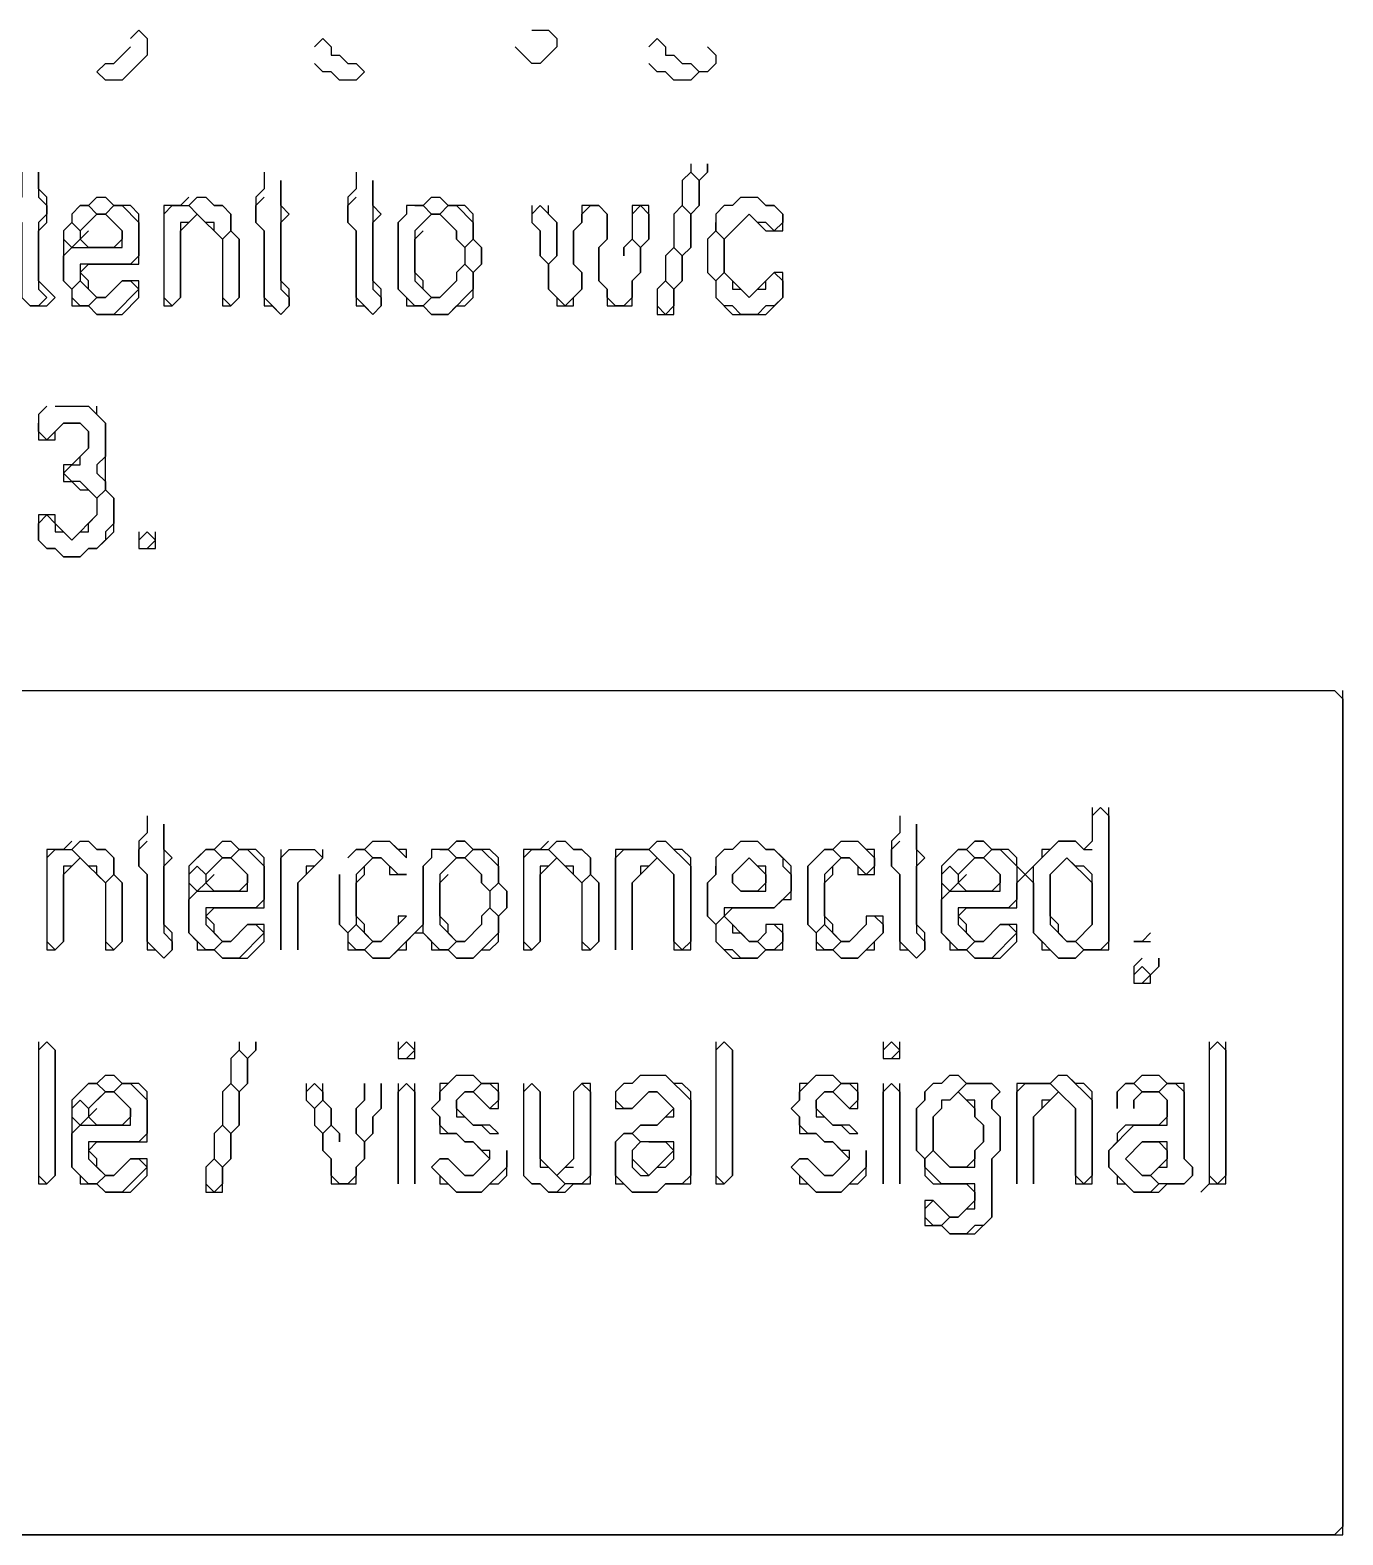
# Model space of a CAD drawing. Header units: metres. Extents: x 29 to 985, y 15 to 633.
# Drawn here: x 321.76 to 352.55, y 56.47 to 91.76 of the extents above; entities that cross this region are included whole.
import ezdxf

# ---------------------------------------------------------------- set-up
doc = ezdxf.new("R2010")
doc.units = ezdxf.units.M
doc.layers.add('ORIGINAL_DRAWING', color=8, linetype='CONTINUOUS')

msp = doc.modelspace()

# ---------------------------------------------------------------- linework, layer by layer
at = {"layer": 'ORIGINAL_DRAWING'}
for points in [[(324.118, 91.569), (324.314, 91.765), (324.51, 91.569), (324.51, 91.176), (323.922, 90.588), (323.529, 90.588), (323.333, 90.784), (323.529, 90.98), (323.725, 90.98), (324.118, 91.373)], [(333.529, 91.765), (333.922, 91.765), (334.118, 91.569), (334.118, 91.373), (333.725, 90.98), (333.529, 90.98), (333.137, 91.373)], [(328.431, 91.373), (328.627, 91.569), (328.824, 91.373), (328.824, 91.176), (329.02, 91.176), (329.216, 90.98), (329.412, 90.98), (329.608, 90.784), (329.412, 90.588), (329.02, 90.588), (328.824, 90.784), (328.627, 90.784), (328.431, 90.98)], [(336.275, 91.373), (336.471, 91.569), (336.667, 91.373), (336.667, 91.176), (336.863, 91.176), (337.059, 90.98), (337.255, 90.98), (337.451, 90.784), (337.255, 90.588), (336.863, 90.588), (336.667, 90.784), (336.471, 90.784), (336.275, 90.98)], [(337.647, 91.373), (337.843, 91.176), (337.843, 90.98), (337.647, 90.784), (337.451, 90.784), (337.255, 90.98)], [(337.255, 88.627), (337.255, 88.431), (337.059, 88.235), (337.059, 87.647), (336.863, 87.451), (336.863, 86.667), (336.667, 86.471), (336.667, 85.882), (336.471, 85.686), (336.471, 85.098), (336.863, 85.098), (336.863, 85.686), (337.059, 85.882), (337.059, 86.471), (337.255, 86.667), (337.255, 87.451), (337.451, 87.647), (337.451, 88.235), (337.647, 88.431), (337.647, 88.627), (337.647, 88.431), (337.451, 88.235), (337.255, 88.431)], [(321.569, 88.431), (321.569, 87.843), (321.373, 87.647), (321.373, 87.451), (321.569, 87.255), (321.569, 85.49), (321.765, 85.294), (322.157, 85.294), (322.353, 85.49), (321.961, 85.882), (321.961, 87.059), (322.157, 87.255), (322.157, 87.843), (321.961, 88.039), (321.961, 88.431), (321.961, 87.843), (322.157, 87.647), (322.157, 87.451), (321.961, 87.255), (321.961, 85.686), (322.157, 85.49), (321.961, 85.294), (321.765, 85.294), (321.569, 85.49)], [(327.255, 88.431), (327.255, 88.039), (327.059, 87.843), (327.059, 87.255), (327.255, 87.059), (327.255, 85.294), (327.451, 85.294), (327.647, 85.098), (327.843, 85.294), (327.843, 85.686), (327.647, 85.882), (327.647, 87.255), (327.843, 87.451), (327.647, 87.647), (327.647, 88.235), (327.647, 85.686), (327.843, 85.49), (327.843, 85.294), (327.647, 85.098), (327.255, 85.49), (327.255, 87.059), (327.059, 87.255), (327.059, 87.647), (327.255, 87.843)], [(329.412, 88.431), (329.412, 88.039), (329.216, 87.843), (329.216, 87.255), (329.412, 87.059), (329.412, 85.294), (329.608, 85.294), (329.804, 85.098), (330, 85.294), (330, 85.686), (329.804, 85.882), (329.804, 87.255), (330, 87.451), (329.804, 87.647), (329.804, 88.235), (329.804, 85.686), (330, 85.49), (330, 85.294), (329.804, 85.098), (329.412, 85.49), (329.412, 87.059), (329.216, 87.255), (329.216, 87.647), (329.412, 87.843)], [(337.059, 88.235), (337.255, 88.431), (337.451, 88.235), (337.451, 87.647), (337.255, 87.451), (337.059, 87.647)], [(323.333, 87.843), (323.137, 87.647), (322.941, 87.647), (322.745, 87.451), (322.745, 87.255), (322.549, 87.059), (322.549, 85.882), (322.745, 85.686), (322.745, 85.294), (323.137, 85.294), (323.333, 85.098), (323.922, 85.098), (324.314, 85.49), (324.314, 85.882), (323.922, 85.882), (323.529, 85.49), (323.333, 85.49), (323.137, 85.686), (323.137, 85.882), (322.941, 86.078), (323.137, 86.275), (324.314, 86.275), (324.314, 87.451), (324.118, 87.647), (323.725, 87.647), (323.529, 87.843)], [(323.529, 87.451), (323.725, 87.647), (323.922, 87.647), (324.314, 87.255), (324.314, 86.471), (324.118, 86.275), (322.941, 86.275), (322.941, 85.882), (322.745, 85.686), (322.549, 85.882), (322.549, 86.471), (322.745, 86.667), (323.922, 86.667), (323.922, 87.059)], [(322.745, 87.451), (322.941, 87.647), (323.137, 87.647), (323.333, 87.451), (322.941, 87.059), (322.745, 87.255)], [(323.137, 87.647), (323.333, 87.843), (323.529, 87.843), (323.725, 87.647), (323.529, 87.451), (323.333, 87.451)], [(325.49, 87.843), (325.294, 87.647), (324.902, 87.647), (324.902, 85.294), (325.098, 85.294), (325.294, 85.49), (325.294, 87.059), (325.686, 87.451), (326.275, 86.863), (326.275, 85.294), (326.471, 85.294), (326.667, 85.49), (326.667, 86.863), (326.471, 87.059), (326.471, 87.451), (326.275, 87.647), (326.078, 87.647), (325.882, 87.843)], [(324.902, 87.451), (325.098, 87.647), (325.49, 87.647), (325.686, 87.451), (325.49, 87.255), (325.294, 87.255), (325.294, 85.49), (325.098, 85.294), (324.902, 85.49)], [(325.49, 87.647), (325.686, 87.843), (325.882, 87.843), (326.078, 87.647), (326.275, 87.647), (326.471, 87.451), (326.471, 87.059), (326.275, 86.863), (326.078, 87.059), (326.078, 87.255), (325.882, 87.255)], [(331.176, 87.843), (330.98, 87.647), (330.588, 87.647), (330.588, 87.451), (330.392, 87.255), (330.392, 85.686), (330.588, 85.49), (330.588, 85.294), (330.98, 85.294), (331.176, 85.098), (331.569, 85.098), (331.765, 85.294), (331.961, 85.294), (332.157, 85.49), (332.157, 86.078), (332.353, 86.275), (332.353, 86.667), (332.157, 86.863), (332.157, 87.451), (331.961, 87.647), (331.569, 87.647), (331.373, 87.843)], [(330.784, 87.647), (330.98, 87.647), (331.176, 87.451), (330.784, 87.059), (330.784, 85.882), (331.176, 85.49), (330.98, 85.294), (330.784, 85.294), (330.392, 85.686), (330.392, 87.255)], [(330.98, 87.647), (331.176, 87.843), (331.373, 87.843), (331.569, 87.647), (331.373, 87.451), (331.176, 87.451)], [(331.373, 87.451), (331.569, 87.647), (331.765, 87.647), (332.157, 87.255), (332.157, 86.863), (331.961, 86.667), (331.765, 86.863), (331.765, 87.059)], [(333.529, 87.451), (333.725, 87.647), (334.118, 87.255), (334.118, 86.471), (333.922, 86.275), (333.725, 86.471), (333.725, 87.059), (333.529, 87.255)], [(333.529, 87.647), (333.529, 87.255), (333.725, 87.059), (333.725, 86.471), (333.922, 86.275), (333.922, 85.686), (334.118, 85.49), (334.118, 85.294), (334.51, 85.294), (334.51, 85.49), (334.706, 85.686), (334.706, 86.078), (334.51, 86.275), (334.51, 87.059), (334.706, 87.255), (334.706, 87.451), (334.902, 87.647), (335.098, 87.647), (335.294, 87.451), (335.294, 86.863), (335.098, 86.667), (335.098, 85.882), (335.294, 85.686), (335.294, 85.294), (335.882, 85.294), (335.882, 85.882), (336.078, 86.078), (336.078, 86.667), (336.275, 86.863), (336.275, 87.647), (335.882, 87.647), (335.882, 86.863), (335.686, 86.667), (335.686, 86.471), (335.686, 86.667), (335.882, 86.863), (336.078, 86.667), (336.078, 86.078), (335.882, 85.882), (335.882, 85.49), (335.686, 85.294), (335.49, 85.294), (335.294, 85.49), (335.294, 85.686), (335.098, 85.882), (335.098, 86.667), (335.294, 86.863), (335.294, 87.451), (335.098, 87.647), (334.706, 87.647), (334.706, 87.255), (334.51, 87.059), (334.51, 86.275), (334.706, 86.078), (334.706, 85.686), (334.314, 85.294), (333.922, 85.686), (333.922, 86.275), (334.118, 86.471), (334.118, 87.255), (333.922, 87.451), (333.922, 87.647)], [(335.882, 87.451), (336.078, 87.647), (336.275, 87.451), (336.275, 86.863), (336.078, 86.667), (335.882, 86.863)], [(336.863, 87.451), (337.059, 87.647), (337.255, 87.451), (337.255, 86.667), (337.059, 86.471), (336.863, 86.667)], [(338.431, 87.843), (338.235, 87.647), (338.039, 87.647), (337.843, 87.451), (337.843, 87.059), (337.647, 86.863), (337.647, 86.078), (337.843, 85.882), (337.843, 85.49), (338.235, 85.098), (339.02, 85.098), (339.412, 85.49), (339.412, 86.078), (339.216, 86.078), (338.627, 85.49), (338.039, 86.078), (338.039, 86.863), (338.627, 87.451), (339.02, 87.059), (339.412, 87.059), (339.412, 87.451), (339.216, 87.647), (339.02, 87.647), (338.824, 87.843)], [(338.431, 87.843), (338.824, 87.843), (339.02, 87.647), (339.216, 87.647), (339.412, 87.451), (339.412, 87.255), (339.216, 87.059), (339.02, 87.255), (338.824, 87.255), (338.627, 87.451), (338.039, 86.863), (337.843, 87.059), (337.843, 87.255)], [(322.549, 87.059), (322.745, 87.255), (322.941, 87.059), (322.941, 86.863), (322.745, 86.667), (322.549, 86.863)], [(323.137, 87.255), (323.333, 87.451), (323.529, 87.451), (323.922, 87.059), (323.922, 86.863), (323.725, 86.667), (323.137, 86.667), (322.941, 86.863), (323.137, 87.059)], [(330.98, 87.255), (331.176, 87.451), (331.373, 87.451), (331.765, 87.059), (331.765, 86.863), (331.961, 86.667), (331.961, 86.275), (331.765, 86.078), (331.765, 85.882), (331.373, 85.49), (331.176, 85.49), (330.98, 85.686), (330.98, 85.882), (330.784, 86.078), (330.784, 86.863), (330.98, 87.059)], [(326.275, 86.863), (326.471, 87.059), (326.667, 86.863), (326.667, 85.49), (326.471, 85.294), (326.275, 85.49)], [(331.961, 86.667), (332.157, 86.863), (332.353, 86.667), (332.353, 86.275), (332.157, 86.078), (331.961, 86.275)], [(337.647, 86.863), (337.843, 87.059), (338.039, 86.863), (338.039, 86.078), (337.843, 85.882), (337.647, 86.078)], [(336.667, 86.471), (336.863, 86.667), (337.059, 86.471), (337.059, 85.882), (336.863, 85.686), (336.667, 85.882)], [(331.765, 86.078), (331.961, 86.275), (332.157, 86.078), (332.157, 85.686), (331.569, 85.098), (331.176, 85.098), (330.98, 85.294), (331.176, 85.49), (331.373, 85.49), (331.765, 85.882)], [(322.745, 85.686), (322.941, 85.882), (323.333, 85.49), (323.137, 85.294), (322.941, 85.294), (322.745, 85.49)], [(323.922, 85.882), (324.118, 85.882), (324.314, 85.686), (323.725, 85.098), (323.333, 85.098), (323.137, 85.294), (323.333, 85.49), (323.529, 85.49)], [(336.471, 85.686), (336.667, 85.882), (336.863, 85.686), (336.863, 85.294), (336.667, 85.098), (336.471, 85.294)], [(337.843, 85.882), (338.039, 86.078), (338.235, 85.882), (338.235, 85.686), (338.431, 85.686), (338.627, 85.49), (338.824, 85.686), (339.02, 85.686), (339.02, 85.882), (339.216, 86.078), (339.412, 85.882), (339.412, 85.49), (339.216, 85.294), (339.02, 85.294), (338.824, 85.098), (338.431, 85.098), (338.235, 85.294), (338.039, 85.294), (337.843, 85.49)], [(322.353, 82.941), (323.137, 82.941), (323.529, 82.549), (323.529, 81.765), (323.333, 81.569), (323.333, 81.373), (323.529, 81.176), (323.529, 80.98), (323.333, 80.784), (322.941, 81.176), (322.745, 81.176), (322.549, 81.373), (322.745, 81.569), (322.941, 81.569), (322.941, 81.765), (323.137, 81.961), (323.137, 82.353), (322.941, 82.549), (322.549, 82.549), (322.157, 82.157), (321.961, 82.353), (321.961, 82.549)], [(322.157, 82.941), (321.961, 82.745), (321.961, 82.157), (322.353, 82.157), (322.353, 82.353), (322.549, 82.549), (322.941, 82.549), (323.137, 82.353), (323.137, 81.961), (322.745, 81.569), (322.549, 81.569), (322.549, 81.176), (322.745, 81.176), (322.941, 80.98), (323.137, 80.98), (323.333, 80.784), (323.333, 80.392), (322.745, 79.804), (322.353, 80.196), (322.353, 80.392), (321.961, 80.392), (321.961, 79.804), (322.157, 79.608), (322.353, 79.608), (322.549, 79.412), (322.941, 79.412), (323.137, 79.608), (323.333, 79.608), (323.725, 80), (323.725, 80.784), (323.529, 80.98), (323.529, 82.549), (323.333, 82.745), (323.333, 82.941)], [(323.333, 80.784), (323.529, 80.98), (323.725, 80.784), (323.725, 80.196), (323.529, 80), (323.529, 79.804), (323.333, 79.608), (323.137, 79.608), (322.941, 79.412), (322.549, 79.412), (322.353, 79.608), (322.157, 79.608), (321.961, 79.804), (321.961, 80.196), (322.157, 80.392), (322.353, 80.196), (322.353, 80), (322.549, 80), (322.745, 79.804), (322.941, 80), (323.137, 80), (323.137, 80.196), (323.333, 80.392)], [(324.314, 79.804), (324.51, 80), (324.706, 79.804), (324.51, 79.608)], [(324.314, 80), (324.314, 79.608), (324.706, 79.608), (324.706, 80)], [(241.176, 76.078), (241.373, 76.275), (352.353, 76.275), (352.549, 76.078), (352.549, 56.667), (352.353, 56.471), (241.373, 56.471), (241.176, 56.667)], [(241.176, 76.275), (241.176, 56.471), (352.549, 56.471), (352.549, 76.275)], [(346.667, 73.529), (346.667, 72.745), (346.471, 72.549), (346.275, 72.745), (345.882, 72.745), (345.686, 72.549), (345.49, 72.549), (345.49, 72.353), (345.098, 71.961), (344.902, 72.157), (344.902, 72.353), (344.706, 72.549), (344.314, 72.549), (344.118, 72.745), (343.922, 72.745), (343.725, 72.549), (343.529, 72.549), (343.137, 72.157), (343.137, 70.588), (343.333, 70.392), (343.333, 70.196), (343.725, 70.196), (343.922, 70), (344.51, 70), (344.902, 70.392), (344.902, 70.784), (344.51, 70.784), (344.118, 70.392), (343.922, 70.392), (343.725, 70.588), (343.725, 70.784), (343.529, 70.98), (343.725, 71.176), (344.902, 71.176), (344.902, 71.765), (345.098, 71.961), (345.294, 71.765), (345.294, 70.588), (345.49, 70.392), (345.49, 70.196), (345.686, 70.196), (345.882, 70), (346.275, 70), (346.471, 70.196), (347.059, 70.196), (347.059, 73.529)], [(346.667, 73.333), (346.863, 73.529), (347.059, 73.333), (347.059, 70.392), (346.863, 70.196), (346.471, 70.196), (346.275, 70.392), (346.667, 70.784), (346.667, 71.961), (346.471, 72.157), (346.275, 72.157), (346.078, 72.353), (345.686, 71.961), (345.686, 70.784), (346.078, 70.392), (346.275, 70.392), (346.471, 70.196), (346.275, 70), (345.882, 70), (345.294, 70.588), (345.294, 72.157), (345.882, 72.745), (346.275, 72.745), (346.471, 72.549), (346.667, 72.549)], [(324.51, 73.333), (324.51, 72.941), (324.314, 72.745), (324.314, 72.157), (324.51, 71.961), (324.51, 70.196), (324.706, 70.196), (324.902, 70), (325.098, 70.196), (325.098, 70.588), (324.902, 70.784), (324.902, 72.157), (325.098, 72.353), (324.902, 72.549), (324.902, 73.137), (324.902, 70.588), (325.098, 70.392), (325.098, 70.196), (324.902, 70), (324.51, 70.392), (324.51, 71.961), (324.314, 72.157), (324.314, 72.549), (324.51, 72.745)], [(342.157, 73.333), (342.157, 72.941), (341.961, 72.745), (341.961, 72.157), (342.157, 71.961), (342.157, 70.196), (342.353, 70.196), (342.549, 70), (342.745, 70.196), (342.745, 70.588), (342.549, 70.784), (342.549, 72.157), (342.745, 72.353), (342.549, 72.549), (342.549, 73.137), (342.549, 70.588), (342.745, 70.392), (342.745, 70.196), (342.549, 70), (342.157, 70.392), (342.157, 71.961), (341.961, 72.157), (341.961, 72.549), (342.157, 72.745)], [(322.745, 72.745), (322.549, 72.549), (322.157, 72.549), (322.157, 70.196), (322.353, 70.196), (322.549, 70.392), (322.549, 71.961), (322.941, 72.353), (323.529, 71.765), (323.529, 70.196), (323.725, 70.196), (323.922, 70.392), (323.922, 71.765), (323.725, 71.961), (323.725, 72.353), (323.529, 72.549), (323.333, 72.549), (323.137, 72.745)], [(322.745, 72.549), (322.941, 72.745), (323.137, 72.745), (323.333, 72.549), (323.529, 72.549), (323.725, 72.353), (323.725, 71.961), (323.529, 71.765), (323.333, 71.961), (323.333, 72.157), (323.137, 72.157)], [(326.275, 72.745), (326.078, 72.549), (325.882, 72.549), (325.49, 72.157), (325.49, 70.588), (325.686, 70.392), (325.686, 70.196), (326.078, 70.196), (326.275, 70), (326.863, 70), (327.255, 70.392), (327.255, 70.784), (326.863, 70.784), (326.471, 70.392), (326.275, 70.392), (326.078, 70.588), (326.078, 70.784), (325.882, 70.98), (326.078, 71.176), (327.255, 71.176), (327.255, 72.353), (327.059, 72.549), (326.667, 72.549), (326.471, 72.745)], [(326.078, 72.549), (326.275, 72.745), (326.471, 72.745), (326.667, 72.549), (326.471, 72.353), (326.275, 72.353)], [(329.804, 72.745), (329.608, 72.549), (329.412, 72.549), (329.216, 72.353), (329.412, 72.549), (329.608, 72.549), (329.804, 72.353), (329.412, 71.961), (329.412, 70.784), (329.216, 70.588), (329.02, 70.784), (329.02, 71.961), (329.02, 70.784), (329.216, 70.588), (329.216, 70.196), (329.608, 70.196), (329.804, 70), (330.196, 70), (330.392, 70.196), (330.588, 70.196), (330.588, 70.392), (330.784, 70.588), (330.98, 70.588), (331.176, 70.392), (331.176, 70.196), (331.569, 70.196), (331.765, 70), (332.157, 70), (332.353, 70.196), (332.549, 70.196), (332.745, 70.392), (332.745, 70.98), (332.941, 71.176), (332.941, 71.569), (332.745, 71.765), (332.745, 72.353), (332.549, 72.549), (332.157, 72.549), (331.961, 72.745), (331.765, 72.745), (331.569, 72.549), (331.176, 72.549), (331.176, 72.353), (330.98, 72.157), (330.98, 70.784), (330.196, 70), (329.804, 70), (329.608, 70.196), (329.804, 70.392), (330, 70.392), (330.588, 70.98), (330.392, 70.98), (330.392, 70.784), (330, 70.392), (329.804, 70.392), (329.608, 70.588), (329.608, 70.784), (329.412, 70.98), (329.412, 71.765), (329.608, 71.961), (329.608, 72.157), (329.804, 72.353), (330, 72.353), (330.196, 72.157), (330.196, 71.961), (330.588, 71.961), (330.392, 71.961), (330, 72.353), (329.804, 72.353), (329.608, 72.549), (329.804, 72.745), (330.196, 72.745), (330.588, 72.353), (330.588, 72.549), (330.392, 72.549), (330.196, 72.745)], [(331.569, 72.549), (331.765, 72.745), (331.961, 72.745), (332.157, 72.549), (331.961, 72.353), (331.765, 72.353)], [(333.922, 72.745), (333.725, 72.549), (333.333, 72.549), (333.333, 70.196), (333.529, 70.196), (333.725, 70.392), (333.725, 71.961), (334.118, 72.353), (334.706, 71.765), (334.706, 70.196), (334.902, 70.196), (335.098, 70.392), (335.098, 71.765), (334.902, 71.961), (334.902, 72.353), (334.706, 72.549), (334.51, 72.549), (334.314, 72.745)], [(333.922, 72.549), (334.118, 72.745), (334.314, 72.745), (334.51, 72.549), (334.706, 72.549), (334.902, 72.353), (334.902, 71.961), (334.706, 71.765), (334.51, 71.961), (334.51, 72.157), (334.314, 72.157)], [(336.471, 72.745), (336.275, 72.549), (335.49, 72.549), (335.49, 70.196), (335.49, 72.353), (335.686, 72.549), (336.275, 72.549), (336.471, 72.353), (336.275, 72.157), (336.078, 72.157), (336.078, 71.961), (335.882, 71.765), (335.882, 70.196), (335.882, 71.765), (336.471, 72.353), (336.863, 71.961), (336.863, 70.196), (337.255, 70.196), (337.255, 72.353), (337.059, 72.549), (336.863, 72.549), (336.667, 72.745)], [(336.275, 72.549), (336.471, 72.745), (336.667, 72.745), (337.255, 72.157), (337.255, 70.392), (337.059, 70.196), (336.863, 70.392), (336.863, 71.961)], [(338.431, 72.745), (338.824, 72.745), (339.02, 72.549), (339.216, 72.549), (339.412, 72.353), (339.412, 72.157), (339.608, 71.961), (339.608, 71.569), (339.216, 71.176), (338.039, 71.176), (338.039, 70.98), (337.843, 70.784), (337.647, 70.98), (337.647, 71.765), (337.843, 71.961), (337.843, 72.157)], [(338.431, 72.745), (338.235, 72.549), (338.039, 72.549), (337.843, 72.353), (337.843, 71.961), (337.647, 71.765), (337.647, 70.98), (337.843, 70.784), (337.843, 70.392), (338.235, 70), (338.824, 70), (339.02, 70.196), (339.412, 70.196), (339.412, 70.784), (339.02, 70.784), (339.02, 70.588), (338.824, 70.392), (338.627, 70.392), (338.039, 70.98), (338.235, 71.176), (339.216, 71.176), (339.412, 71.373), (339.608, 71.373), (339.608, 72.157), (339.216, 72.549), (339.02, 72.549), (338.824, 72.745)], [(340.784, 72.745), (340.588, 72.549), (340.392, 72.549), (340, 72.157), (340, 70.784), (340.196, 70.588), (340.196, 70.196), (340.588, 70.196), (340.784, 70), (341.176, 70), (341.373, 70.196), (341.569, 70.196), (341.569, 70.392), (341.765, 70.588), (341.765, 70.98), (341.373, 70.98), (341.373, 70.784), (340.98, 70.392), (340.784, 70.392), (340.588, 70.588), (340.588, 70.784), (340.392, 70.98), (340.392, 71.765), (340.588, 71.961), (340.588, 72.157), (340.784, 72.353), (340.98, 72.353), (341.176, 72.157), (341.176, 71.961), (341.569, 71.961), (341.569, 72.549), (341.373, 72.549), (341.176, 72.745)], [(340.588, 72.549), (340.784, 72.745), (341.176, 72.745), (341.569, 72.353), (341.569, 72.157), (341.373, 71.961), (340.98, 72.353), (340.784, 72.353)], [(343.725, 72.549), (343.922, 72.745), (344.118, 72.745), (344.314, 72.549), (344.118, 72.353), (343.922, 72.353)], [(322.157, 72.353), (322.353, 72.549), (322.745, 72.549), (322.941, 72.353), (322.745, 72.157), (322.549, 72.157), (322.549, 70.392), (322.353, 70.196), (322.157, 70.392)], [(326.471, 72.353), (326.667, 72.549), (326.863, 72.549), (327.255, 72.157), (327.255, 71.373), (327.059, 71.176), (325.882, 71.176), (325.882, 70.784), (326.275, 70.392), (326.078, 70.196), (325.882, 70.196), (325.49, 70.588), (325.49, 71.373), (325.686, 71.569), (326.863, 71.569), (326.863, 71.961)], [(325.686, 72.353), (325.882, 72.549), (326.078, 72.549), (326.275, 72.353), (325.882, 71.961), (325.686, 72.157)], [(326.078, 72.157), (326.275, 72.353), (326.471, 72.353), (326.863, 71.961), (326.863, 71.765), (326.667, 71.569), (326.078, 71.569), (325.882, 71.765), (326.078, 71.961)], [(327.647, 72.549), (327.647, 70.196), (327.647, 72.353), (327.843, 72.549), (328.431, 72.549), (328.627, 72.353), (328.431, 72.157), (328.235, 72.157), (328.235, 71.961), (328.039, 71.765), (328.039, 70.196), (328.039, 71.765), (328.627, 72.353), (328.627, 72.549)], [(331.373, 72.549), (331.569, 72.549), (331.765, 72.353), (331.373, 71.961), (331.373, 70.784), (331.765, 70.392), (331.569, 70.196), (331.373, 70.196), (330.98, 70.588), (330.98, 72.157)], [(331.569, 72.157), (331.765, 72.353), (331.961, 72.353), (332.353, 71.961), (332.353, 71.765), (332.549, 71.569), (332.549, 71.176), (332.353, 70.98), (332.353, 70.784), (331.961, 70.392), (331.765, 70.392), (331.569, 70.588), (331.569, 70.784), (331.373, 70.98), (331.373, 71.765), (331.569, 71.961)], [(331.961, 72.353), (332.157, 72.549), (332.353, 72.549), (332.745, 72.157), (332.745, 71.765), (332.549, 71.569), (332.353, 71.765), (332.353, 71.961)], [(333.333, 72.353), (333.529, 72.549), (333.922, 72.549), (334.118, 72.353), (333.922, 72.157), (333.725, 72.157), (333.725, 70.392), (333.529, 70.196), (333.333, 70.392)], [(338.627, 72.353), (339.02, 71.961), (339.02, 71.765), (338.824, 71.569), (338.431, 71.569), (338.235, 71.765), (338.235, 71.961)], [(338.627, 72.353), (338.235, 71.961), (338.235, 71.765), (338.431, 71.569), (339.02, 71.569), (339.02, 72.157), (338.824, 72.157)], [(340.392, 72.549), (340.588, 72.549), (340.784, 72.353), (340.392, 71.961), (340.392, 70.784), (340.196, 70.588), (340, 70.784), (340, 72.157)], [(344.118, 72.353), (344.314, 72.549), (344.51, 72.549), (344.902, 72.157), (344.902, 71.373), (344.706, 71.176), (343.529, 71.176), (343.529, 70.784), (343.922, 70.392), (343.725, 70.196), (343.529, 70.196), (343.137, 70.588), (343.137, 71.373), (343.333, 71.569), (344.51, 71.569), (344.51, 71.961)], [(343.333, 72.353), (343.529, 72.549), (343.725, 72.549), (343.922, 72.353), (343.529, 71.961), (343.333, 72.157)], [(343.725, 72.157), (343.922, 72.353), (344.118, 72.353), (344.51, 71.961), (344.51, 71.765), (344.314, 71.569), (343.725, 71.569), (343.529, 71.765), (343.725, 71.961)], [(346.078, 72.353), (346.667, 71.765), (346.667, 70.784), (346.275, 70.392), (346.078, 70.392), (345.882, 70.588), (345.882, 70.784), (345.686, 70.98), (345.686, 71.961)], [(325.49, 71.961), (325.686, 72.157), (325.882, 71.961), (325.882, 71.765), (325.686, 71.569), (325.49, 71.765)], [(343.137, 71.961), (343.333, 72.157), (343.529, 71.961), (343.529, 71.765), (343.333, 71.569), (343.137, 71.765)], [(323.529, 71.765), (323.725, 71.961), (323.922, 71.765), (323.922, 70.392), (323.725, 70.196), (323.529, 70.392)], [(332.549, 71.569), (332.745, 71.765), (332.941, 71.569), (332.941, 71.176), (332.745, 70.98), (332.549, 71.176)], [(334.706, 71.765), (334.902, 71.961), (335.098, 71.765), (335.098, 70.392), (334.902, 70.196), (334.706, 70.392)], [(332.353, 70.98), (332.549, 71.176), (332.745, 70.98), (332.745, 70.588), (332.157, 70), (331.765, 70), (331.569, 70.196), (331.765, 70.392), (331.961, 70.392), (332.353, 70.784)], [(337.843, 70.784), (338.039, 70.98), (338.235, 70.784), (338.235, 70.588), (338.431, 70.588), (338.627, 70.392), (338.824, 70.392), (339.02, 70.196), (338.824, 70), (338.431, 70), (338.235, 70.196), (338.039, 70.196), (337.843, 70.392)], [(341.569, 70.98), (341.765, 70.784), (341.765, 70.588), (341.176, 70), (340.784, 70), (340.588, 70.196), (340.784, 70.392), (340.98, 70.392)], [(326.863, 70.784), (327.059, 70.784), (327.255, 70.588), (326.667, 70), (326.275, 70), (326.078, 70.196), (326.275, 70.392), (326.471, 70.392)], [(329.216, 70.588), (329.412, 70.784), (329.804, 70.392), (329.608, 70.196), (329.412, 70.196), (329.216, 70.392)], [(339.216, 70.784), (339.412, 70.588), (339.412, 70.392), (339.216, 70.196), (339.02, 70.196), (338.824, 70.392)], [(340.196, 70.588), (340.392, 70.784), (340.784, 70.392), (340.588, 70.196), (340.392, 70.196), (340.196, 70.392)], [(344.51, 70.784), (344.706, 70.784), (344.902, 70.588), (344.314, 70), (343.922, 70), (343.725, 70.196), (343.922, 70.392), (344.118, 70.392)], [(348.039, 70.588), (347.843, 70.392), (347.647, 70.392), (348.039, 70.392)], [(347.843, 70), (347.647, 69.804), (347.647, 69.412), (348.039, 69.412), (348.039, 69.608), (348.235, 69.804), (348.235, 70), (348.235, 69.804), (348.039, 69.608), (347.843, 69.804)], [(347.647, 69.608), (347.843, 69.804), (348.039, 69.608), (347.843, 69.412)], [(321.961, 67.843), (322.157, 68.039), (322.353, 67.843), (322.353, 64.902), (322.157, 64.706), (321.961, 64.902)], [(321.961, 68.039), (321.961, 64.706), (322.157, 64.706), (322.353, 64.902), (322.353, 67.843), (322.157, 68.039)], [(326.667, 68.039), (326.667, 67.843), (326.471, 67.647), (326.471, 67.059), (326.275, 66.863), (326.275, 66.078), (326.078, 65.882), (326.078, 65.294), (325.882, 65.098), (325.882, 64.51), (326.275, 64.51), (326.275, 65.098), (326.471, 65.294), (326.471, 65.882), (326.667, 66.078), (326.667, 66.863), (326.863, 67.059), (326.863, 67.647), (327.059, 67.843), (327.059, 68.039), (327.059, 67.843), (326.863, 67.647), (326.667, 67.843)], [(326.471, 67.647), (326.667, 67.843), (326.863, 67.647), (326.863, 67.059), (326.667, 66.863), (326.471, 67.059)], [(330.392, 67.843), (330.588, 68.039), (330.784, 67.843), (330.588, 67.647)], [(330.392, 68.039), (330.392, 67.647), (330.784, 67.647), (330.784, 68.039)], [(337.843, 67.843), (338.039, 68.039), (338.235, 67.843), (338.235, 64.902), (338.039, 64.706), (337.843, 64.902)], [(337.843, 68.039), (337.843, 64.706), (338.039, 64.706), (338.235, 64.902), (338.235, 67.843), (338.039, 68.039)], [(341.765, 67.843), (341.961, 68.039), (342.157, 67.843), (341.961, 67.647)], [(341.765, 68.039), (341.765, 67.647), (342.157, 67.647), (342.157, 68.039)], [(349.412, 68.039), (349.412, 64.706), (349.216, 64.51), (349.412, 64.706), (349.804, 64.706), (349.804, 68.039)], [(349.412, 67.843), (349.608, 68.039), (349.804, 67.843), (349.804, 64.902), (349.608, 64.706), (349.412, 64.902)], [(323.529, 67.255), (323.333, 67.059), (323.137, 67.059), (322.745, 66.667), (322.745, 65.098), (322.941, 64.902), (322.941, 64.706), (323.333, 64.706), (323.529, 64.51), (324.118, 64.51), (324.51, 64.902), (324.51, 65.294), (324.118, 65.294), (323.725, 64.902), (323.529, 64.902), (323.333, 65.098), (323.333, 65.294), (323.137, 65.49), (323.333, 65.686), (324.51, 65.686), (324.51, 66.863), (324.314, 67.059), (323.922, 67.059), (323.725, 67.255)], [(323.725, 66.863), (323.922, 67.059), (324.118, 67.059), (324.51, 66.667), (324.51, 65.882), (324.314, 65.686), (323.137, 65.686), (323.137, 65.294), (323.529, 64.902), (323.333, 64.706), (323.137, 64.706), (322.745, 65.098), (322.745, 65.882), (322.941, 66.078), (324.118, 66.078), (324.118, 66.471)], [(322.941, 66.863), (323.137, 67.059), (323.333, 67.059), (323.529, 66.863), (323.137, 66.471), (322.941, 66.667)], [(323.333, 67.059), (323.529, 67.255), (323.725, 67.255), (323.922, 67.059), (323.725, 66.863), (323.529, 66.863)], [(326.275, 66.863), (326.471, 67.059), (326.667, 66.863), (326.667, 66.078), (326.471, 65.882), (326.275, 66.078)], [(328.235, 66.863), (328.431, 67.059), (328.627, 66.863), (328.627, 66.667), (328.431, 66.471), (328.235, 66.667)], [(328.235, 67.059), (328.235, 66.667), (328.431, 66.471), (328.431, 66.078), (328.627, 65.882), (328.627, 65.49), (328.824, 65.294), (328.824, 64.706), (329.412, 64.706), (329.412, 65.098), (329.608, 65.294), (329.608, 65.686), (329.804, 65.882), (329.804, 66.275), (330, 66.471), (330, 67.059), (330, 66.471), (329.804, 66.275), (329.804, 65.882), (329.608, 65.686), (329.412, 65.882), (329.412, 66.471), (329.608, 66.667), (329.608, 67.059), (329.608, 66.667), (329.412, 66.471), (329.412, 65.882), (329.608, 65.686), (329.608, 65.294), (329.412, 65.098), (329.412, 64.902), (329.216, 64.706), (329.02, 64.706), (328.824, 64.902), (328.824, 65.294), (328.627, 65.49), (328.627, 65.882), (328.824, 66.078), (329.02, 65.882), (329.02, 65.686), (329.02, 65.882), (328.824, 66.078), (328.824, 66.471), (328.627, 66.667), (328.627, 67.059)], [(330.392, 67.059), (330.392, 64.706), (330.392, 66.863), (330.588, 67.059), (330.784, 66.863), (330.784, 64.706), (330.784, 67.059)], [(331.765, 67.255), (331.569, 67.059), (331.373, 67.059), (331.373, 66.667), (331.176, 66.471), (331.373, 66.275), (331.373, 65.882), (331.765, 65.882), (331.961, 65.686), (332.157, 65.686), (332.549, 65.294), (332.157, 64.902), (331.961, 64.902), (331.569, 65.294), (331.373, 65.294), (331.176, 65.098), (331.373, 64.902), (331.373, 64.706), (331.569, 64.706), (331.765, 64.51), (332.353, 64.51), (332.549, 64.706), (332.745, 64.706), (332.941, 64.902), (332.941, 65.49), (332.941, 65.098), (332.353, 64.51), (331.765, 64.51), (331.176, 65.098), (331.373, 65.294), (331.569, 65.294), (331.961, 64.902), (332.157, 64.902), (332.549, 65.294), (332.549, 65.49), (332.353, 65.49), (332.157, 65.686), (331.961, 65.686), (331.765, 65.882), (331.569, 65.882), (331.373, 66.078), (331.373, 66.275), (331.176, 66.471), (331.373, 66.667), (331.373, 66.863), (331.765, 67.255), (332.157, 67.255), (332.353, 67.059), (332.157, 66.863), (331.961, 66.863), (331.765, 66.667), (331.765, 66.275), (331.961, 66.275), (332.157, 66.078), (332.353, 66.078), (332.549, 65.882), (332.745, 65.882), (332.549, 66.078), (332.157, 66.078), (331.765, 66.471), (331.765, 66.667), (331.961, 66.863), (332.157, 66.863), (332.549, 66.471), (332.745, 66.471), (332.745, 67.059), (332.353, 67.059), (332.157, 67.255)], [(332.157, 66.863), (332.353, 67.059), (332.549, 67.059), (332.745, 66.863), (332.745, 66.667), (332.549, 66.471)], [(333.333, 66.863), (333.529, 67.059), (333.725, 66.863), (333.725, 65.098), (333.922, 65.098), (334.314, 64.706), (334.118, 64.51), (333.922, 64.51), (333.725, 64.706), (333.529, 64.706), (333.333, 64.902)], [(333.333, 67.059), (333.333, 64.902), (333.529, 64.706), (333.725, 64.706), (333.922, 64.51), (334.314, 64.51), (334.51, 64.706), (334.902, 64.706), (334.902, 67.059), (334.706, 67.059), (334.51, 66.863), (334.51, 65.294), (334.118, 64.902), (333.725, 65.294), (333.725, 66.863), (333.529, 67.059)], [(334.51, 66.863), (334.706, 67.059), (334.902, 66.863), (334.902, 64.902), (334.706, 64.706), (334.314, 64.706), (334.118, 64.902), (334.314, 65.098), (334.51, 65.098)], [(336.078, 67.255), (336.667, 67.255), (337.255, 66.667), (337.255, 64.902), (337.059, 64.706), (336.667, 64.706), (336.471, 64.51), (335.882, 64.51), (335.49, 64.902), (335.49, 65.686), (335.686, 65.882), (335.882, 65.882), (336.078, 65.686), (335.882, 65.49), (335.882, 65.098), (336.078, 64.902), (336.275, 64.902), (336.471, 65.098), (336.667, 65.098), (336.863, 65.294), (336.863, 65.686), (336.078, 65.686), (335.882, 65.882), (336.078, 66.078), (336.471, 66.078), (336.667, 66.275), (336.863, 66.275), (336.863, 66.471), (336.471, 66.863), (336.275, 66.863), (335.882, 66.471), (335.686, 66.471), (335.49, 66.667)], [(336.078, 67.255), (335.882, 67.059), (335.686, 67.059), (335.49, 66.863), (335.49, 66.471), (335.882, 66.471), (336.275, 66.863), (336.471, 66.863), (336.863, 66.471), (336.471, 66.078), (336.078, 66.078), (335.882, 65.882), (335.686, 65.882), (335.49, 65.686), (335.49, 64.706), (335.686, 64.706), (335.882, 64.51), (336.471, 64.51), (336.667, 64.706), (337.255, 64.706), (337.255, 66.863), (337.059, 67.059), (336.863, 67.059), (336.667, 67.255)], [(340.196, 67.255), (340, 67.059), (339.804, 67.059), (339.804, 66.667), (339.608, 66.471), (339.804, 66.275), (339.804, 65.882), (340.196, 65.882), (340.392, 65.686), (340.588, 65.686), (340.98, 65.294), (340.588, 64.902), (340.392, 64.902), (340, 65.294), (339.804, 65.294), (339.608, 65.098), (339.804, 64.902), (339.804, 64.706), (340, 64.706), (340.196, 64.51), (340.784, 64.51), (340.98, 64.706), (341.176, 64.706), (341.373, 64.902), (341.373, 65.49), (341.373, 65.098), (340.784, 64.51), (340.196, 64.51), (339.608, 65.098), (339.804, 65.294), (340, 65.294), (340.392, 64.902), (340.588, 64.902), (340.98, 65.294), (340.98, 65.49), (340.784, 65.49), (340.588, 65.686), (340.392, 65.686), (340.196, 65.882), (340, 65.882), (339.804, 66.078), (339.804, 66.275), (339.608, 66.471), (339.804, 66.667), (339.804, 66.863), (340.196, 67.255), (340.588, 67.255), (340.784, 67.059), (340.588, 66.863), (340.392, 66.863), (340.196, 66.667), (340.196, 66.275), (340.392, 66.275), (340.588, 66.078), (340.784, 66.078), (340.98, 65.882), (341.176, 65.882), (340.98, 66.078), (340.588, 66.078), (340.196, 66.471), (340.196, 66.667), (340.392, 66.863), (340.588, 66.863), (340.98, 66.471), (341.176, 66.471), (341.176, 67.059), (340.784, 67.059), (340.588, 67.255)], [(340.588, 66.863), (340.784, 67.059), (340.98, 67.059), (341.176, 66.863), (341.176, 66.667), (340.98, 66.471)], [(341.765, 67.059), (341.765, 64.706), (341.765, 66.863), (341.961, 67.059), (342.157, 66.863), (342.157, 64.706), (342.157, 67.059)], [(343.137, 67.059), (343.333, 67.255), (343.529, 67.255), (343.725, 67.059), (343.333, 66.667), (343.137, 66.667), (343.137, 66.471), (342.941, 66.275), (342.941, 65.49), (342.745, 65.294), (342.549, 65.49), (342.549, 66.471), (342.745, 66.667), (342.745, 66.863), (342.941, 67.059)], [(343.333, 67.255), (343.137, 67.059), (342.941, 67.059), (342.745, 66.863), (342.745, 66.667), (342.549, 66.471), (342.549, 65.49), (342.745, 65.294), (342.745, 64.902), (342.941, 64.706), (343.725, 64.706), (343.922, 64.51), (343.922, 64.314), (343.529, 63.922), (343.333, 63.922), (342.941, 64.314), (342.745, 64.314), (342.745, 63.725), (343.137, 63.725), (343.333, 63.529), (343.922, 63.529), (344.314, 63.922), (344.314, 65.294), (344.51, 65.49), (344.51, 66.275), (344.314, 66.471), (344.314, 66.667), (344.51, 66.863), (344.314, 67.059), (343.725, 67.059), (343.529, 67.255)], [(343.529, 66.863), (343.725, 67.059), (344.314, 67.059), (344.51, 66.863), (344.314, 66.667), (344.314, 66.471), (344.51, 66.275), (344.51, 65.49), (344.314, 65.294), (344.314, 63.922), (344.118, 63.725), (343.922, 63.725), (343.725, 63.529), (343.333, 63.529), (343.137, 63.725), (343.333, 63.922), (343.529, 63.922), (343.725, 64.118), (343.922, 64.118), (343.922, 64.706), (343.137, 64.706), (342.745, 65.098), (342.745, 65.294), (342.941, 65.49), (343.333, 65.098), (343.922, 65.098), (343.922, 65.49), (344.118, 65.686), (344.118, 66.078), (343.922, 66.275), (343.922, 66.667), (343.725, 66.667)], [(345.882, 67.255), (345.686, 67.059), (344.902, 67.059), (344.902, 64.706), (344.902, 66.863), (345.098, 67.059), (345.686, 67.059), (345.882, 66.863), (345.686, 66.667), (345.49, 66.667), (345.49, 66.471), (345.294, 66.275), (345.294, 64.706), (345.294, 66.275), (345.882, 66.863), (346.275, 66.471), (346.275, 64.706), (346.667, 64.706), (346.667, 66.863), (346.471, 67.059), (346.275, 67.059), (346.078, 67.255)], [(345.686, 67.059), (345.882, 67.255), (346.078, 67.255), (346.667, 66.667), (346.667, 64.902), (346.471, 64.706), (346.275, 64.902), (346.275, 66.471)], [(347.843, 67.255), (347.647, 67.059), (347.451, 67.059), (347.255, 66.863), (347.255, 66.471), (347.255, 66.863), (347.451, 67.059), (347.647, 67.059), (347.843, 66.863), (347.647, 66.667), (347.647, 66.471), (347.647, 66.667), (347.843, 66.863), (348.235, 66.863), (348.431, 66.667), (348.431, 66.275), (348.235, 66.078), (347.451, 66.078), (347.255, 65.882), (347.255, 65.686), (347.059, 65.49), (347.059, 65.098), (347.255, 64.902), (347.255, 64.706), (347.451, 64.706), (347.647, 64.51), (348.235, 64.51), (348.431, 64.706), (348.824, 64.706), (349.02, 64.902), (349.02, 65.098), (348.824, 65.294), (348.824, 67.059), (348.431, 67.059), (348.235, 67.255)], [(348.235, 66.863), (348.431, 67.059), (348.627, 67.059), (348.824, 66.863), (348.824, 65.294), (349.02, 65.098), (349.02, 64.902), (348.824, 64.706), (348.235, 64.706), (348.039, 64.902), (348.235, 65.098), (348.431, 65.098), (348.431, 65.686), (347.843, 65.686), (347.451, 65.294), (347.843, 64.902), (348.039, 64.902), (348.235, 64.706), (348.039, 64.51), (347.647, 64.51), (347.059, 65.098), (347.059, 65.49), (347.647, 66.078), (348.431, 66.078), (348.431, 66.667)], [(347.647, 67.059), (347.843, 67.255), (348.235, 67.255), (348.431, 67.059), (348.235, 66.863), (347.843, 66.863)], [(323.333, 66.667), (323.529, 66.863), (323.725, 66.863), (324.118, 66.471), (324.118, 66.275), (323.922, 66.078), (323.333, 66.078), (323.137, 66.275), (323.333, 66.471)], [(343.529, 66.863), (343.922, 66.471), (343.922, 66.275), (344.118, 66.078), (344.118, 65.686), (343.922, 65.49), (343.922, 65.294), (343.725, 65.098), (343.333, 65.098), (342.941, 65.49), (342.941, 66.275)], [(322.745, 66.471), (322.941, 66.667), (323.137, 66.471), (323.137, 66.275), (322.941, 66.078), (322.745, 66.275)], [(328.431, 66.471), (328.627, 66.667), (328.824, 66.471), (328.824, 66.078), (328.627, 65.882), (328.431, 66.078)], [(326.078, 65.882), (326.275, 66.078), (326.471, 65.882), (326.471, 65.294), (326.275, 65.098), (326.078, 65.294)], [(336.275, 65.686), (336.667, 65.686), (336.863, 65.49), (336.275, 64.902), (335.882, 65.294)], [(347.843, 65.686), (348.235, 65.686), (348.431, 65.49), (348.431, 65.294), (348.039, 64.902), (347.843, 64.902), (347.451, 65.294)], [(324.118, 65.294), (324.314, 65.294), (324.51, 65.098), (323.922, 64.51), (323.529, 64.51), (323.333, 64.706), (323.529, 64.902), (323.725, 64.902)], [(325.882, 65.098), (326.078, 65.294), (326.275, 65.098), (326.275, 64.706), (326.078, 64.51), (325.882, 64.706)], [(342.745, 64.118), (342.941, 64.314), (343.333, 63.922), (343.137, 63.725), (342.941, 63.725), (342.745, 63.922)]]:
    msp.add_lwpolyline(points, dxfattribs=at)

doc.saveas('drawing.dxf')
